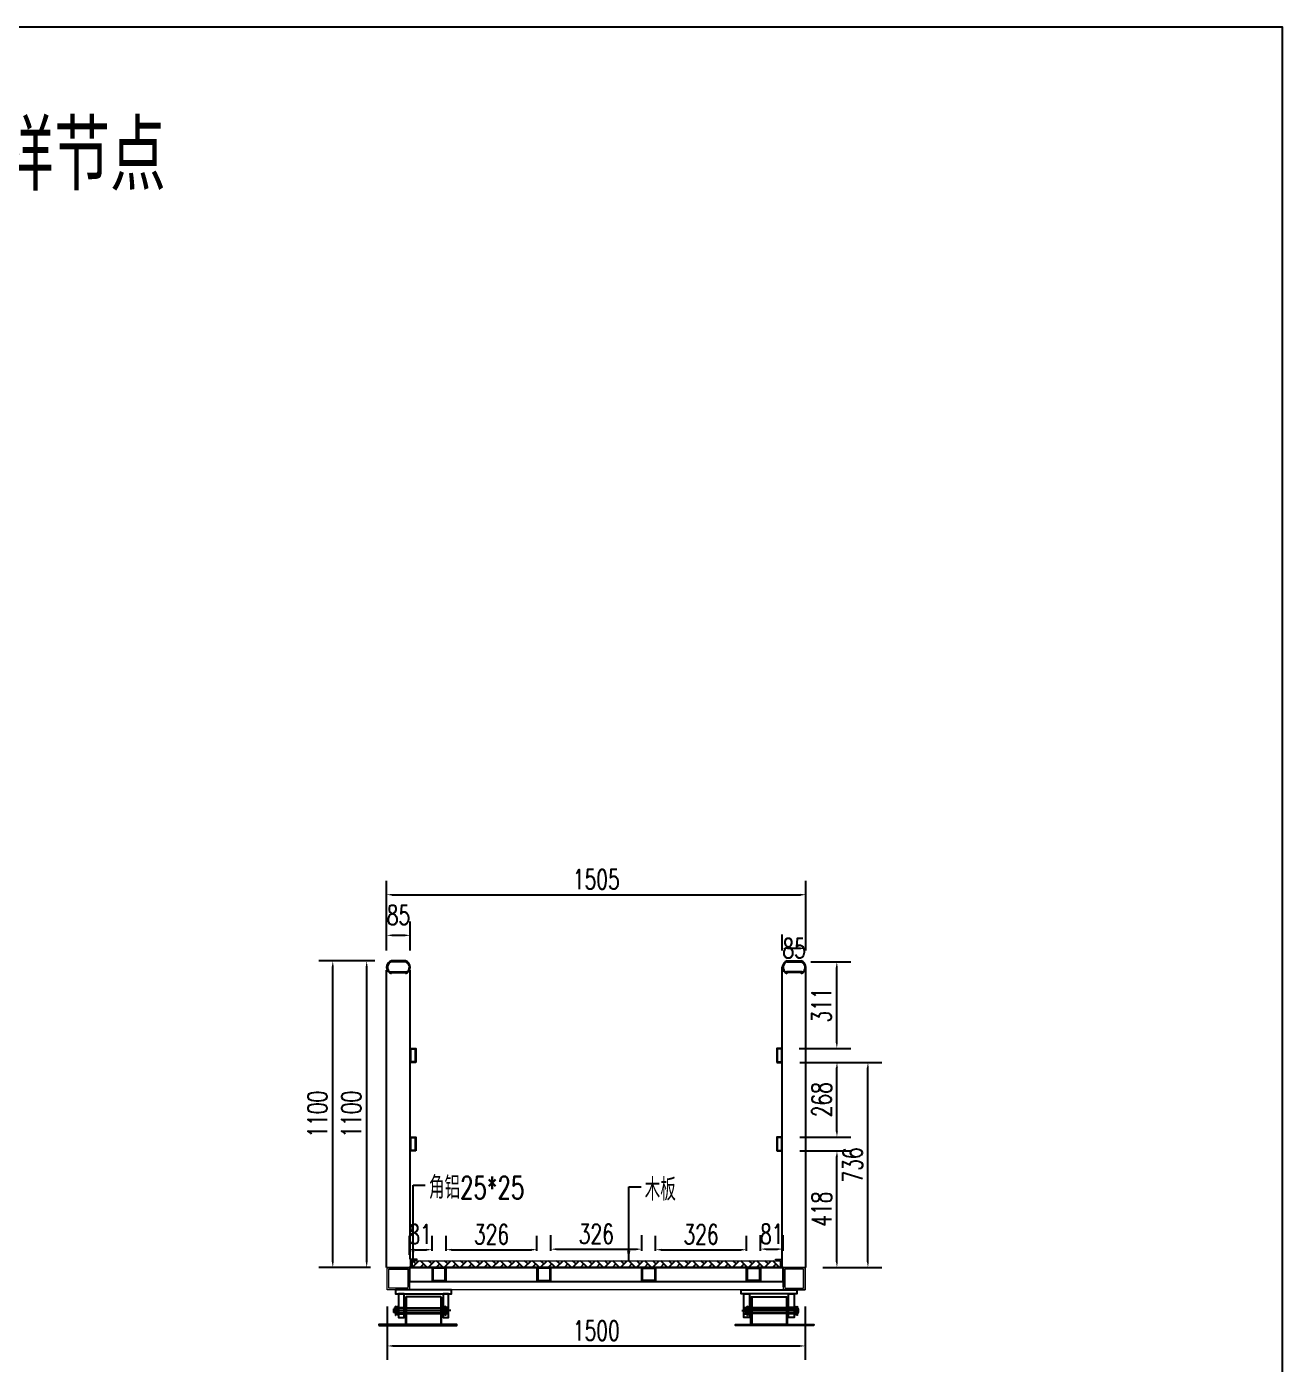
# Model space of a CAD drawing. Header units: millimetres. Extents: x 482615 to 507043, y 486319 to 505296.
# Drawn here: x 502537 to 507043, y 500496 to 505296 of the extents above; entities that cross this region are included whole.
import ezdxf

# ---------------------------------------------------------------- set-up
doc = ezdxf.new("R2010")
doc.units = ezdxf.units.MM
doc.header["$LTSCALE"] = 1000
doc.linetypes.add('CENTER2', pattern=[28.575, 19.05, -3.175, 3.175, -3.175])
doc.linetypes.add('DASHED2', pattern=[0.375, 0.25, -0.125])
doc.layers.add('PUB_TEXT', color=7, linetype='Continuous')
doc.layers.add('W-STEEL_KEEL钢龙骨', color=5, linetype='Continuous')
doc.styles.add('AIRAL', font='arial.ttf')
doc.styles.get("Standard").update_dxf_attribs({"font": 'simplex.shx', "width": 0.8, "bigfont": 'hztxt.shx'})
doc.styles.add('STANDARD_T3', font='simplex.shx', dxfattribs={"width": 0.7, "bigfont": 'hztxt.shx'})
doc.dimstyles.new('03', dxfattribs={"dimscale": 30, "dimtxt": 2.5, "dimasz": 1.2, "dimexe": 1, "dimexo": 1.5, "dimgap": 0.5, "dimtad": 1, "dimdec": 0, "dimzin": 1, "dimdsep": 46, "dimtxsty": 'AIRAL', "dimcen": 1.5, "dimclrd": 256, "dimclre": 256, "dimclrt": 7, "dimadec": 0, "dimazin": 0, "dimtfac": 1, "dimtdec": 0, "dimtix": 1, "dimtmove": 0, "dimatfit": 0, "dimfxl": 0, "dimlwd": -1, "dimlwe": -1, "dimarcsym": 0})
doc.dimstyles.new('W&&20', dxfattribs={"dimtxt": 70, "dimasz": 20, "dimexe": 50, "dimexo": 60, "dimgap": 20, "dimtad": 1, "dimdec": 0, "dimzin": 0, "dimdsep": 46, "dimtxsty": 'STANDARD_T3', "dimcen": 0.09, "dimclrd": 1, "dimclre": 1, "dimclrt": 7, "dimazin": 2, "dimtfac": 1, "dimtdec": 0, "dimtix": 1, "dimtmove": 2, "dimatfit": 3, "dimfxl": 0, "dimtolj": 1, "dimtzin": 0, "dimarcsym": 0})

# ---------------------------------------------------------------- blocks, each defined once
blk = doc.blocks.new('*D50')
at = {"color": 1, "lineweight": -2, "transparency": 16777216}
for p, q in [((503771.1, 501943.1), (503585.6, 501943.1)), ((503635.6, 500863.1), (503635.6, 501923.1)), ((503771.1, 500843.1), (503585.6, 500843.1))]:
    blk.add_line(p, q, dxfattribs=at)
at = {"color": 1, "transparency": 16777216}
for points in [[(503632.2, 501923.1), (503638.9, 501923.1), (503635.6, 501943.1)], [(503632.2, 500863.1), (503638.9, 500863.1), (503635.6, 500843.1)]]:
    blk.add_solid(points, dxfattribs=at)
at = {"layer": 'Defpoints', "color": 0, "transparency": 16777216}
for p in [(503635.6, 501943.1), (503831.1, 501943.1), (503831.1, 500843.1)]:
    blk.add_point(p, dxfattribs=at)
at = {"color": 7, "transparency": 16777216, "insert": (503580.6, 501393.1), "char_height": 70, "attachment_point": 5, "rotation": 90, "style": 'STANDARD_T3'}
blk.add_mtext('\\A1;1100', dxfattribs=at)
blk = doc.blocks.new('*D74')
at = {"color": 1, "lineweight": -2, "transparency": 16777216}
for p, q in [((503786.1, 501943.1), (503707.2, 501943.1)), ((503757.2, 500863.1), (503757.2, 501923.1)), ((503768.6, 500843.1), (503707.2, 500843.1))]:
    blk.add_line(p, q, dxfattribs=at)
at = {"color": 1, "transparency": 16777216}
for points in [[(503753.8, 501923.1), (503760.5, 501923.1), (503757.2, 501943.1)], [(503753.8, 500863.1), (503760.5, 500863.1), (503757.2, 500843.1)]]:
    blk.add_solid(points, dxfattribs=at)
at = {"layer": 'Defpoints', "color": 0, "transparency": 16777216}
for p in [(503757.2, 501943.1), (503846.1, 501943.1), (503828.6, 500843.1)]:
    blk.add_point(p, dxfattribs=at)
at = {"color": 7, "transparency": 16777216, "insert": (503702.2, 501393.1), "char_height": 70, "attachment_point": 5, "rotation": 90, "style": 'STANDARD_T3'}
blk.add_mtext('\\A1;1100', dxfattribs=at)
blk = doc.blocks.new('*D51')
at = {"color": 1, "lineweight": -2, "transparency": 16777216}
for p, q in [((503828.6, 501980.6), (503828.6, 502085.1)), ((503913.6, 501980.6), (503913.6, 502085.1)), ((503848.6, 502035.1), (503893.6, 502035.1))]:
    blk.add_line(p, q, dxfattribs=at)
at = {"color": 1, "transparency": 16777216}
for points in [[(503848.6, 502038.4), (503848.6, 502031.7), (503828.6, 502035.1)], [(503893.6, 502038.4), (503893.6, 502031.7), (503913.6, 502035.1)]]:
    blk.add_solid(points, dxfattribs=at)
at = {"layer": 'Defpoints', "color": 0, "transparency": 16777216}
for p in [(503913.6, 502035.1), (503828.6, 501920.6), (503913.6, 501920.6)]:
    blk.add_point(p, dxfattribs=at)
at = {"color": 7, "transparency": 16777216, "insert": (503871.1, 502107.7), "char_height": 70, "attachment_point": 5, "style": 'STANDARD_T3'}
blk.add_mtext('\\A1;85', dxfattribs=at)
blk = doc.blocks.new('*D75')
at = {"color": 1, "lineweight": -2, "transparency": 16777216}
for p, q in [((503831.1, 500703.1), (503831.1, 500511.2)), ((505331.1, 500703.1), (505331.1, 500511.2)), ((503851.1, 500561.2), (505311.1, 500561.2))]:
    blk.add_line(p, q, dxfattribs=at)
at = {"color": 1, "transparency": 16777216}
for points in [[(503851.1, 500564.5), (503851.1, 500557.9), (503831.1, 500561.2)], [(505311.1, 500564.5), (505311.1, 500557.9), (505331.1, 500561.2)]]:
    blk.add_solid(points, dxfattribs=at)
at = {"layer": 'Defpoints', "color": 0, "transparency": 16777216}
for p in [(503831.1, 500763.1), (505331.1, 500763.1), (505331.1, 500561.2)]:
    blk.add_point(p, dxfattribs=at)
at = {"color": 7, "transparency": 16777216, "insert": (504581.1, 500616.2), "char_height": 70, "attachment_point": 5, "style": 'STANDARD_T3'}
blk.add_mtext('\\A1;1500', dxfattribs=at)
blk = doc.blocks.new('*D52')
at = {"color": 1, "lineweight": -2, "transparency": 16777216}
for p, q in [((505311.1, 501579.1), (505494.6, 501579.1)), ((505444.6, 501331.1), (505444.6, 501559.1)), ((505311.1, 501311.1), (505494.6, 501311.1))]:
    blk.add_line(p, q, dxfattribs=at)
at = {"color": 1, "transparency": 16777216}
for points in [[(505441.2, 501559.1), (505447.9, 501559.1), (505444.6, 501579.1)], [(505441.2, 501331.1), (505447.9, 501331.1), (505444.6, 501311.1)]]:
    blk.add_solid(points, dxfattribs=at)
at = {"layer": 'Defpoints', "color": 0, "transparency": 16777216}
for p in [(505251.1, 501579.1), (505444.6, 501579.1), (505251.1, 501311.1)]:
    blk.add_point(p, dxfattribs=at)
at = {"color": 7, "transparency": 16777216, "insert": (505389.6, 501445.1), "char_height": 70, "attachment_point": 5, "rotation": 90, "style": 'STANDARD_T3'}
blk.add_mtext('\\A1;268', dxfattribs=at)
blk = doc.blocks.new('*D53')
at = {"color": 1, "lineweight": -2, "transparency": 16777216}
for p, q in [((505311.1, 501261.1), (505494.6, 501261.1)), ((505444.6, 500863.1), (505444.6, 501241.1)), ((505393.6, 500843.1), (505494.6, 500843.1))]:
    blk.add_line(p, q, dxfattribs=at)
at = {"color": 1, "transparency": 16777216}
for points in [[(505441.2, 501241.1), (505447.9, 501241.1), (505444.6, 501261.1)], [(505441.2, 500863.1), (505447.9, 500863.1), (505444.6, 500843.1)]]:
    blk.add_solid(points, dxfattribs=at)
at = {"layer": 'Defpoints', "color": 0, "transparency": 16777216}
for p in [(505251.1, 501261.1), (505444.6, 501261.1), (505333.6, 500843.1)]:
    blk.add_point(p, dxfattribs=at)
at = {"color": 7, "transparency": 16777216, "insert": (505389.6, 501052.1), "char_height": 70, "attachment_point": 5, "rotation": 90, "style": 'STANDARD_T3'}
blk.add_mtext('\\A1;418', dxfattribs=at)
blk = doc.blocks.new('*D76')
at = {"color": 1, "lineweight": -2, "transparency": 16777216}
for p, q in [((503828.6, 501980.6), (503828.6, 502230.9)), ((505333.6, 501980.6), (505333.6, 502230.9)), ((503848.6, 502180.9), (505313.6, 502180.9))]:
    blk.add_line(p, q, dxfattribs=at)
at = {"color": 1, "transparency": 16777216}
for points in [[(503848.6, 502184.2), (503848.6, 502177.6), (503828.6, 502180.9)], [(505313.6, 502184.2), (505313.6, 502177.6), (505333.6, 502180.9)]]:
    blk.add_solid(points, dxfattribs=at)
at = {"layer": 'Defpoints', "color": 0, "transparency": 16777216}
for p in [(505333.6, 502180.9), (503828.6, 501920.6), (505333.6, 501920.6)]:
    blk.add_point(p, dxfattribs=at)
at = {"color": 7, "transparency": 16777216, "insert": (504581.1, 502235.9), "char_height": 70, "attachment_point": 5, "style": 'STANDARD_T3'}
blk.add_mtext('\\A1;1505', dxfattribs=at)
blk = doc.blocks.new('*D59')
at = {"color": 1, "lineweight": -2, "transparency": 16777216}
for p, q in [((505311.1, 501579.1), (505605.8, 501579.1)), ((505555.8, 500863.1), (505555.8, 501559.1)), ((505393.6, 500843.1), (505605.8, 500843.1))]:
    blk.add_line(p, q, dxfattribs=at)
at = {"color": 1, "transparency": 16777216}
for points in [[(505552.4, 501559.1), (505559.1, 501559.1), (505555.8, 501579.1)], [(505552.4, 500863.1), (505559.1, 500863.1), (505555.8, 500843.1)]]:
    blk.add_solid(points, dxfattribs=at)
at = {"layer": 'Defpoints', "color": 0, "transparency": 16777216}
for p in [(505251.1, 501579.1), (505555.8, 501579.1), (505333.6, 500843.1)]:
    blk.add_point(p, dxfattribs=at)
at = {"color": 7, "transparency": 16777216, "insert": (505500.8, 501211.1), "char_height": 70, "attachment_point": 5, "rotation": 90, "style": 'STANDARD_T3'}
blk.add_mtext('\\A1;736', dxfattribs=at)
blk = doc.blocks.new('*D77')
at = {"color": 1, "lineweight": -2, "transparency": 16777216}
for p, q in [((505248.6, 501980.6), (505248.6, 502038.3)), ((505333.6, 501980.6), (505333.6, 502038.3)), ((505313.6, 501988.3), (505268.6, 501988.3))]:
    blk.add_line(p, q, dxfattribs=at)
at = {"color": 1, "transparency": 16777216}
for points in [[(505268.6, 501991.6), (505268.6, 501985), (505248.6, 501988.3)], [(505313.6, 501991.6), (505313.6, 501985), (505333.6, 501988.3)]]:
    blk.add_solid(points, dxfattribs=at)
at = {"layer": 'Defpoints', "color": 0, "transparency": 16777216}
for p in [(505248.6, 501988.3), (505248.6, 501920.6), (505333.6, 501920.6)]:
    blk.add_point(p, dxfattribs=at)
at = {"color": 7, "transparency": 16777216, "insert": (505291.1, 501988.3), "char_height": 70, "attachment_point": 5, "style": 'STANDARD_T3'}
blk.add_mtext('\\A1;85', dxfattribs=at)
blk = doc.blocks.new('*D78')
at = {"color": 1, "lineweight": -2, "transparency": 16777216}
for p, q in [((503911.1, 500887.9), (503911.1, 500956.8)), ((503992.1, 500903.1), (503992.1, 500956.8)), ((503931.1, 500906.8), (503972.1, 500906.8))]:
    blk.add_line(p, q, dxfattribs=at)
at = {"color": 1, "transparency": 16777216}
for points in [[(503931.1, 500910.1), (503931.1, 500903.4), (503911.1, 500906.8)], [(503972.1, 500910.1), (503972.1, 500903.4), (503992.1, 500906.8)]]:
    blk.add_solid(points, dxfattribs=at)
at = {"layer": 'Defpoints', "color": 0, "transparency": 16777216}
for p in [(503992.1, 500906.8), (503911.1, 500827.9), (503992.1, 500843.1)]:
    blk.add_point(p, dxfattribs=at)
at = {"color": 7, "transparency": 16777216, "insert": (503948.6, 500962.2), "char_height": 70, "attachment_point": 5, "style": 'STANDARD_T3'}
blk.add_mtext('\\A1;81', dxfattribs=at)
blk = doc.blocks.new('*D61')
at = {"color": 1, "lineweight": -2, "transparency": 16777216}
for p, q in [((504042.1, 500903.1), (504042.1, 500956.8)), ((504368.1, 500903.1), (504368.1, 500956.8)), ((504062.1, 500906.8), (504348.1, 500906.8))]:
    blk.add_line(p, q, dxfattribs=at)
at = {"color": 1, "transparency": 16777216}
for points in [[(504062.1, 500910.1), (504062.1, 500903.4), (504042.1, 500906.8)], [(504348.1, 500910.1), (504348.1, 500903.4), (504368.1, 500906.8)]]:
    blk.add_solid(points, dxfattribs=at)
at = {"layer": 'Defpoints', "color": 0, "transparency": 16777216}
for p in [(504368.1, 500906.8), (504042.1, 500843.1), (504368.1, 500843.1)]:
    blk.add_point(p, dxfattribs=at)
at = {"color": 7, "transparency": 16777216, "insert": (504205.1, 500961.8), "char_height": 70, "attachment_point": 5, "style": 'STANDARD_T3'}
blk.add_mtext('\\A1;326', dxfattribs=at)
blk = doc.blocks.new('*D62')
at = {"color": 1, "lineweight": -2, "transparency": 16777216}
for p, q in [((504418.1, 500903.1), (504418.1, 500958.6)), ((504744.1, 500903.1), (504744.1, 500958.6)), ((504438.1, 500908.6), (504724.1, 500908.6))]:
    blk.add_line(p, q, dxfattribs=at)
at = {"color": 1, "transparency": 16777216}
for points in [[(504438.1, 500911.9), (504438.1, 500905.2), (504418.1, 500908.6)], [(504724.1, 500911.9), (504724.1, 500905.2), (504744.1, 500908.6)]]:
    blk.add_solid(points, dxfattribs=at)
at = {"layer": 'Defpoints', "color": 0, "transparency": 16777216}
for p in [(504744.1, 500908.6), (504418.1, 500843.1), (504744.1, 500843.1)]:
    blk.add_point(p, dxfattribs=at)
at = {"color": 7, "transparency": 16777216, "insert": (504581.1, 500963.6), "char_height": 70, "attachment_point": 5, "style": 'STANDARD_T3'}
blk.add_mtext('\\A1;326', dxfattribs=at)
blk = doc.blocks.new('*D63')
at = {"color": 1, "lineweight": -2, "transparency": 16777216}
for p, q in [((504794.1, 500903.1), (504794.1, 500956.6)), ((505120.1, 500903.1), (505120.1, 500956.6)), ((504814.1, 500906.6), (505100.1, 500906.6))]:
    blk.add_line(p, q, dxfattribs=at)
at = {"color": 1, "transparency": 16777216}
for points in [[(504814.1, 500909.9), (504814.1, 500903.2), (504794.1, 500906.6)], [(505100.1, 500909.9), (505100.1, 500903.2), (505120.1, 500906.6)]]:
    blk.add_solid(points, dxfattribs=at)
at = {"layer": 'Defpoints', "color": 0, "transparency": 16777216}
for p in [(505120.1, 500906.6), (504794.1, 500843.1), (505120.1, 500843.1)]:
    blk.add_point(p, dxfattribs=at)
at = {"color": 7, "transparency": 16777216, "insert": (504957.1, 500961.6), "char_height": 70, "attachment_point": 5, "style": 'STANDARD_T3'}
blk.add_mtext('\\A1;326', dxfattribs=at)
blk = doc.blocks.new('*D79')
at = {"color": 1, "lineweight": -2, "transparency": 16777216}
for p, q in [((505170.1, 500903.1), (505170.1, 500958.9)), ((505251.1, 500903.1), (505251.1, 500958.9)), ((505190.1, 500908.9), (505231.1, 500908.9))]:
    blk.add_line(p, q, dxfattribs=at)
at = {"color": 1, "transparency": 16777216}
for points in [[(505190.1, 500912.2), (505190.1, 500905.5), (505170.1, 500908.9)], [(505231.1, 500912.2), (505231.1, 500905.5), (505251.1, 500908.9)]]:
    blk.add_solid(points, dxfattribs=at)
at = {"layer": 'Defpoints', "color": 0, "transparency": 16777216}
for p in [(505251.1, 500908.9), (505170.1, 500843.1), (505251.1, 500843.1)]:
    blk.add_point(p, dxfattribs=at)
at = {"color": 7, "transparency": 16777216, "insert": (505210.6, 500962.9), "char_height": 70, "attachment_point": 5, "style": 'STANDARD_T3'}
blk.add_mtext('\\A1;81', dxfattribs=at)
blk = doc.blocks.new('220')
at = {"color": 7}
for points in [[(114346.7, -77376.5), (114396.7, -77376.5), (114396.7, -77326.5), (114346.7, -77326.5)], [(114349.7, -77373.5), (114393.7, -77373.5), (114393.7, -77329.5), (114349.7, -77329.5)]]:
    blk.add_lwpolyline(points, close=True, dxfattribs=at)
blk = doc.blocks.new('*D80')
at = {"color": 1, "lineweight": -2, "transparency": 16777216}
for p, q in [((505351.1, 501940.1), (505494.2, 501940.1)), ((505444.2, 501649.1), (505444.2, 501920.1)), ((505308.6, 501629.1), (505494.2, 501629.1))]:
    blk.add_line(p, q, dxfattribs=at)
at = {"color": 1, "transparency": 16777216}
for points in [[(505440.9, 501920.1), (505447.5, 501920.1), (505444.2, 501940.1)], [(505440.9, 501649.1), (505447.5, 501649.1), (505444.2, 501629.1)]]:
    blk.add_solid(points, dxfattribs=at)
at = {"layer": 'Defpoints', "color": 0, "transparency": 16777216}
for p in [(505291.1, 501940.1), (505444.2, 501940.1), (505248.6, 501629.1)]:
    blk.add_point(p, dxfattribs=at)
at = {"color": 7, "transparency": 16777216, "insert": (505389.2, 501784.6), "char_height": 70, "attachment_point": 5, "rotation": 90, "style": 'STANDARD_T3'}
blk.add_mtext('\\A1;311', dxfattribs=at)
blk = doc.blocks.new('*U38')
at = {"color": 8, "linetype": 'Continuous', "lineweight": 15}
for p, q in [((-1.3, 2.4), (-2.7, 1.2)), ((0, 1.9), (0, -1.9)), ((-1.3, -2.4), (-2.7, -1.2))]:
    blk.add_line(p, q, dxfattribs=at)
at = {"color": 7, "linetype": 'Continuous', "lineweight": 15}
for p, q in [((24, 1.9), (0, 1.9)), ((0, 0), (25.6, 0)), ((24, 1.9), (24, 0)), ((25.6, -1.9), (25.6, 0)), ((0, -1.9), (25.6, -1.9))]:
    blk.add_line(p, q, dxfattribs=at)
for centre, radius, start, end in [((-4.1, 0), 3.7, 41.3178, 318.6822), ((-4.1, 0), 1.85, 41.3178, 318.6822), ((0, 3.6), 3.59, 221.3178, 270), ((0, -3.6), 3.59, 90, 138.6822), ((0, 3.6), 1.74, 221.3178, 270), ((0, -3.6), 1.74, 90, 138.6822)]:
    blk.add_arc(centre, radius, start, end, dxfattribs=at)
blk = doc.blocks.new('*U37')
blk.add_lwpolyline([(-15, 0), (-15, 3), (15, 3), (15, 0)], close=True)
blk = doc.blocks.new('asdafasfdfgdf')
for p, q in [((503899.1, 500738.1), (503899.1, 500638.1)), ((504023.1, 500738.1), (504023.1, 500638.1)), ((505139.1, 500738.1), (505139.1, 500638.1)), ((505263.1, 500738.1), (505263.1, 500638.1)), ((503858.1, 500696.1), (503855.1, 500694.3)), ((503858.1, 500680.1), (503855.1, 500681.8)), ((504042.1, 500696.1), (503858.1, 500696.1)), ((503858.1, 500696.1), (503858.1, 500680.1)), ((503858.1, 500680.1), (504042.1, 500680.1)), ((504042.1, 500696.1), (504045.1, 500694.3)), ((504042.1, 500696.1), (504042.1, 500680.1)), ((504042.1, 500680.1), (504045.1, 500681.8)), ((504045.1, 500681.8), (504045.1, 500694.3)), ((505120.1, 500696.1), (505117.1, 500694.3)), ((505117.1, 500681.8), (505117.1, 500694.3)), ((505120.1, 500680.1), (505117.1, 500681.8)), ((505120.1, 500696.1), (505304.1, 500696.1)), ((505120.1, 500696.1), (505120.1, 500680.1)), ((505304.1, 500680.1), (505120.1, 500680.1)), ((505304.1, 500696.1), (505307.1, 500694.3)), ((505304.1, 500696.1), (505304.1, 500680.1)), ((505304.1, 500680.1), (505307.1, 500681.8))]:
    blk.add_line(p, q)
at = {"color": 3, "linetype": 'CENTER2'}
for p, q in [((503863.2, 500688.1), (503899, 500688.1)), ((503890.6, 500688.1), (504031.6, 500688.1)), ((504059, 500688.1), (504023.2, 500688.1)), ((505103.2, 500688.1), (505139, 500688.1)), ((505271.6, 500688.1), (505130.6, 500688.1)), ((505299, 500688.1), (505263.2, 500688.1))]:
    blk.add_line(p, q, dxfattribs=at)
at = {"linetype": 'DASHED2'}
for p, q in [((503871.1, 500699.1), (503891.1, 500699.1)), ((503871.1, 500677.1), (503891.1, 500677.1)), ((503896.1, 500698.2), (504026.1, 500698.2)), ((503896.1, 500678), (504026.1, 500678)), ((504051.1, 500699.1), (504031.1, 500699.1)), ((504051.1, 500677.1), (504031.1, 500677.1)), ((505111.1, 500699.1), (505131.1, 500699.1)), ((505111.1, 500677.1), (505131.1, 500677.1)), ((505266.1, 500698.2), (505136.1, 500698.2)), ((505266.1, 500678), (505136.1, 500678)), ((505291.1, 500699.1), (505271.1, 500699.1)), ((505291.1, 500677.1), (505271.1, 500677.1))]:
    blk.add_line(p, q, dxfattribs=at)
at = {"color": 8, "linetype": 'Continuous', "lineweight": 15}
for p, q in [((504036.7, 500697.4), (504037.9, 500698.8)), ((504037.2, 500696.1), (504040.9, 500696.1)), ((504041.5, 500697.4), (504040.3, 500698.8)), ((505120.7, 500697.4), (505121.9, 500698.8)), ((505124.9, 500696.1), (505121.2, 500696.1)), ((505125.5, 500697.4), (505124.3, 500698.8))]:
    blk.add_line(p, q, dxfattribs=at)
at = {"color": 7, "linetype": 'Continuous', "lineweight": 15}
for p, q in [((504037.2, 500672.1), (504037.2, 500696.1)), ((504037.2, 500672.1), (504039.1, 500672.1)), ((504039.1, 500696.1), (504039.1, 500670.5)), ((504040.9, 500670.5), (504039.1, 500670.5)), ((504040.9, 500696.1), (504040.9, 500670.5)), ((505121.2, 500696.1), (505121.2, 500670.5)), ((505121.2, 500670.5), (505123.1, 500670.5)), ((505123.1, 500696.1), (505123.1, 500670.5)), ((505124.9, 500672.1), (505123.1, 500672.1)), ((505124.9, 500672.1), (505124.9, 500696.1))]:
    blk.add_line(p, q, dxfattribs=at)
for points in [[(504061.1, 500763.1), (503861.1, 500763.1), (503861.1, 500748.1), (504061.1, 500748.1)], [(505101.1, 500763.1), (505301.1, 500763.1), (505301.1, 500748.1), (505101.1, 500748.1)], [(503891.1, 500748.1), (503871.1, 500748.1), (503871.1, 500663.1), (503891.1, 500663.1)], [(503899.1, 500638.1), (504023.1, 500638.1), (504026.1, 500641.1), (504026.1, 500735.1), (504023.1, 500738.1), (503899.1, 500738.1), (503896.1, 500735.1), (503896.1, 500641.1)], [(504051.1, 500748.1), (504031.1, 500748.1), (504031.1, 500663.1), (504051.1, 500663.1)], [(505111.1, 500748.1), (505131.1, 500748.1), (505131.1, 500663.1), (505111.1, 500663.1)], [(505263.1, 500638.1), (505139.1, 500638.1), (505136.1, 500641.1), (505136.1, 500735.1), (505139.1, 500738.1), (505263.1, 500738.1), (505266.1, 500735.1), (505266.1, 500641.1)], [(505271.1, 500748.1), (505291.1, 500748.1), (505291.1, 500663.1), (505271.1, 500663.1)], [(504027.1, 500673.1), (504030.1, 500673.1), (504030.1, 500703.1), (504027.1, 500703.1)], [(504031.1, 500673.1), (504034.1, 500673.1), (504034.1, 500703.1), (504031.1, 500703.1)], [(505131.1, 500673.1), (505128.1, 500673.1), (505128.1, 500703.1), (505131.1, 500703.1)], [(505135.1, 500673.1), (505132.1, 500673.1), (505132.1, 500703.1), (505135.1, 500703.1)]]:
    blk.add_lwpolyline(points, close=True)
for points in [[(503855.1, 500681.8), (503855.1, 500694.3)], [(505307.1, 500681.8), (505307.1, 500694.3)]]:
    blk.add_lwpolyline(points)
for centre in [(503861.1, 500688.1), (504039.1, 500688.1), (505123.1, 500688.1), (505301.1, 500688.1)]:
    blk.add_circle(centre, 2)
for centre, radius, start, end in [((504039.1, 500700.2), 3.7, 311.3178, 228.6822), ((504035.5, 500696.1), 1.74, 0, 48.6822), ((504039.1, 500700.2), 1.85, 311.3178, 228.6822), ((504035.5, 500696.1), 3.59, 0, 48.6822), ((504042.7, 500696.1), 3.59, 131.3178, 180), ((504042.7, 500696.1), 1.74, 131.3178, 180), ((505123.1, 500700.2), 3.7, 311.3178, 228.6822), ((505119.5, 500696.1), 1.74, 0, 48.6822), ((505123.1, 500700.2), 1.85, 311.3178, 228.6822), ((505119.5, 500696.1), 3.59, 0, 48.6822), ((505126.7, 500696.1), 3.59, 131.3178, 180), ((505126.7, 500696.1), 1.74, 131.3178, 180)]:
    blk.add_arc(centre, radius, start, end, dxfattribs=at)
for name, p, rotation in [('*U38', (503861.1, 500696.1), 270), ('*U37', (503870.1, 500688.1), 90), ('*U37', (503896.1, 500688.1), 90)]:
    blk.add_blockref(name, p, dxfattribs=dict(rotation=rotation))
at = {"xscale": -1}
for name, p, rotation in [('*U37', (505266.1, 500688.1), 270), ('*U37', (505292.1, 500688.1), 270), ('*U38', (505301.1, 500696.1), 90)]:
    blk.add_blockref(name, p, dxfattribs=dict(at, rotation=rotation))

msp = doc.modelspace()

# ---------------------------------------------------------------- linework, layer by layer
at = {"color": 4}
for p, q in [((503896.1, 501943.1), (503846.1, 501943.1)), ((505248.6, 500873.1), (505248.6, 501920.6)), ((505266.1, 501943.1), (505316.1, 501943.1)), ((505333.6, 500843.1), (505333.6, 501920.6)), ((503828.6, 500843.1), (503828.6, 501910.1)), ((503843.1, 501902.2), (503843.1, 501904.1)), ((503846.1, 501898.1), (503846.1, 501901.1)), ((503896.1, 501898.1), (503896.1, 501901.1)), ((503899.1, 501902.2), (503899.1, 501904.1)), ((503913.6, 500873.1), (503913.6, 501910.1)), ((505263.1, 501902.2), (505263.1, 501904.1)), ((505266.1, 501898.1), (505266.1, 501901.1)), ((505316.1, 501898.1), (505316.1, 501901.1)), ((505319.1, 501902.2), (505319.1, 501904.1)), ((503828.6, 500843.1), (503832.1, 500843.1)), ((503913.6, 500843.1), (503910.1, 500843.1)), ((505248.6, 500843.1), (505252.1, 500843.1)), ((505333.6, 500843.1), (505330.1, 500843.1))]:
    msp.add_line(p, q, dxfattribs=at)
at = {"color": 42}
for p, q in [((503921.9, 500844.3), (503944.7, 500867.1)), ((503933.1, 500855.5), (503921.9, 500866.7)), ((503973.3, 500844.1), (503950.3, 500867.1)), ((503990.6, 500855.5), (503979, 500867.1)), ((503979.1, 500844.1), (504002.1, 500867.1)), ((504030.7, 500844.1), (504007.7, 500867.1)), ((504048, 500855.5), (504036.5, 500867.1)), ((504036.6, 500844.1), (504059.6, 500867.1)), ((504088.2, 500844.1), (504065.2, 500867.1)), ((504105.5, 500855.5), (504094, 500867.1)), ((504094.1, 500844.1), (504117.1, 500867.1)), ((504145.7, 500844.1), (504122.7, 500867.1)), ((504163, 500855.5), (504151.4, 500867.1)), ((504151.6, 500844.1), (504174.6, 500867.1)), ((504203.2, 500844.1), (504180.2, 500867.1)), ((504220.5, 500855.5), (504208.9, 500867.1)), ((504209, 500844.1), (504232, 500867.1)), ((504260.6, 500844.1), (504237.6, 500867.1)), ((504277.9, 500855.5), (504266.4, 500867.1)), ((504266.5, 500844.1), (504289.5, 500867.1)), ((504318.1, 500844.1), (504295.1, 500867.1)), ((504335.4, 500855.5), (504323.8, 500867.1)), ((504324, 500844.1), (504347, 500867.1)), ((504375.6, 500844.1), (504352.6, 500867.1)), ((504392.9, 500855.5), (504381.3, 500867.1)), ((504381.5, 500844.1), (504404.5, 500867.1)), ((504433.1, 500844.1), (504410.1, 500867.1)), ((504450.4, 500855.5), (504438.8, 500867.1)), ((504438.9, 500844.1), (504461.9, 500867.1)), ((504490.5, 500844.1), (504467.5, 500867.1)), ((504507.8, 500855.5), (504496.3, 500867.1)), ((504496.4, 500844.1), (504519.4, 500867.1)), ((504548, 500844.1), (504525, 500867.1)), ((504565.3, 500855.5), (504553.7, 500867.1)), ((504553.9, 500844.1), (504576.9, 500867.1)), ((504605.5, 500844.1), (504582.5, 500867.1)), ((504622.8, 500855.5), (504611.2, 500867.1)), ((504611.4, 500844.1), (504634.4, 500867.1)), ((504662.9, 500844.1), (504639.9, 500867.1)), ((504680.3, 500855.5), (504668.7, 500867.1)), ((504668.8, 500844.1), (504691.8, 500867.1)), ((504720.4, 500844.1), (504697.4, 500867.1)), ((504737.7, 500855.5), (504726.2, 500867.1)), ((504726.3, 500844.1), (504749.3, 500867.1)), ((504777.9, 500844.1), (504754.9, 500867.1)), ((504795.2, 500855.5), (504783.6, 500867.1)), ((504783.8, 500844.1), (504806.8, 500867.1)), ((504835.4, 500844.1), (504812.4, 500867.1)), ((504852.7, 500855.5), (504841.1, 500867.1)), ((504841.3, 500844.1), (504864.3, 500867.1)), ((504892.8, 500844.1), (504869.8, 500867.1)), ((504910.2, 500855.5), (504898.6, 500867.1)), ((504898.7, 500844.1), (504921.7, 500867.1)), ((504950.3, 500844.1), (504927.3, 500867.1)), ((504967.6, 500855.5), (504956.1, 500867.1)), ((504956.2, 500844.1), (504979.2, 500867.1)), ((505007.8, 500844.1), (504984.8, 500867.1)), ((505025.1, 500855.5), (505013.5, 500867.1)), ((505013.7, 500844.1), (505036.7, 500867.1)), ((505065.3, 500844.1), (505042.3, 500867.1)), ((505082.6, 500855.5), (505071, 500867.1)), ((505071.1, 500844.1), (505094.1, 500867.1)), ((505122.7, 500844.1), (505099.7, 500867.1)), ((505140, 500855.5), (505128.5, 500867.1)), ((505128.6, 500844.1), (505151.6, 500867.1)), ((505180.2, 500844.1), (505157.2, 500867.1)), ((505197.5, 500855.5), (505185.9, 500867.1)), ((505186.1, 500844.1), (505209.1, 500867.1)), ((505237.7, 500844.1), (505214.7, 500867.1)), ((503950.4, 500844.1), (503961.8, 500855.5)), ((504007.9, 500844.1), (504019.3, 500855.5)), ((504065.4, 500844.1), (504076.8, 500855.5)), ((504122.8, 500844.1), (504134.3, 500855.5)), ((504180.3, 500844.1), (504191.7, 500855.5)), ((504237.8, 500844.1), (504249.2, 500855.5)), ((504295.3, 500844.1), (504306.7, 500855.5)), ((504352.7, 500844.1), (504364.2, 500855.5)), ((504410.2, 500844.1), (504421.6, 500855.5)), ((504467.7, 500844.1), (504479.1, 500855.5)), ((504525.1, 500844.1), (504536.6, 500855.5)), ((504582.6, 500844.1), (504594, 500855.5)), ((504640.1, 500844.1), (504651.5, 500855.5)), ((504697.6, 500844.1), (504709, 500855.5)), ((504755, 500844.1), (504766.5, 500855.5)), ((504812.5, 500844.1), (504823.9, 500855.5)), ((504870, 500844.1), (504881.4, 500855.5)), ((504927.5, 500844.1), (504938.9, 500855.5)), ((504984.9, 500844.1), (504996.4, 500855.5)), ((505042.4, 500844.1), (505053.8, 500855.5)), ((505099.9, 500844.1), (505111.3, 500855.5)), ((505157.4, 500844.1), (505168.8, 500855.5)), ((505214.8, 500844.1), (505226.3, 500855.5))]:
    msp.add_line(p, q, dxfattribs=at)
at = {"color": 31, "lineweight": 5}
for p, q in [((503921.9, 500867.1), (505240.9, 500867.1)), ((503921.9, 500844.1), (503921.9, 500867.1)), ((505240.9, 500867.1), (505240.9, 500844.1)), ((505240.9, 500844.1), (503921.9, 500844.1))]:
    msp.add_line(p, q, dxfattribs=at)
at = {"color": 0}
for p, q in [((503831.1, 500843.1), (505251.1, 500843.1)), ((503911.1, 500773.1), (503911.1, 500843.1)), ((505251.1, 500843.1), (505251.1, 500773.1))]:
    msp.add_line(p, q, dxfattribs=at)
at = {"color": 4}
for points in [[(503896.1, 501943.1), (503846.1, 501943.1)], [(503896.1, 501940.1), (503846.1, 501940.1)], [(505266.1, 501943.1), (505316.1, 501943.1)], [(505266.1, 501940.1), (505316.1, 501940.1)], [(503843.1, 501904.1), (503899.1, 501904.1)], [(503846.1, 501901.1), (503896.1, 501901.1)], [(505319.1, 501904.1), (505263.1, 501904.1)], [(505316.1, 501901.1), (505266.1, 501901.1)]]:
    msp.add_lwpolyline(points, dxfattribs=at)
at = {"color": 0}
for points in [[(503933.6, 501579.1), (503913.6, 501579.1), (503913.6, 501629.1), (503933.6, 501629.1)], [(503931.6, 501581.1), (503915.6, 501581.1), (503915.6, 501627.1), (503931.6, 501627.1)], [(505228.6, 501579.1), (505248.6, 501579.1), (505248.6, 501629.1), (505228.6, 501629.1)], [(505230.6, 501581.1), (505246.6, 501581.1), (505246.6, 501627.1), (505230.6, 501627.1)], [(503933.6, 501261.1), (503913.6, 501261.1), (503913.6, 501311.1), (503933.6, 501311.1)], [(503931.6, 501263.1), (503915.6, 501263.1), (503915.6, 501309.1), (503931.6, 501309.1)], [(505228.6, 501261.1), (505248.6, 501261.1), (505248.6, 501311.1), (505228.6, 501311.1)], [(505230.6, 501263.1), (505246.6, 501263.1), (505246.6, 501309.1), (505230.6, 501309.1)], [(503911.1, 500793.1), (505251.1, 500793.1), (505251.1, 500843.1), (503911.1, 500843.1)]]:
    msp.add_lwpolyline(points, close=True, dxfattribs=at)
at = {"color": 1, "lineweight": 5}
for points in [[(503938.6, 500873.1), (503913.6, 500873.1), (503913.6, 500848.1), (503916.6, 500848.1), (503916.6, 500870.1), (503938.6, 500870.1)], [(505223.6, 500873.1), (505248.6, 500873.1), (505248.6, 500848.1), (505245.6, 500848.1), (505245.6, 500870.1), (505223.6, 500870.1)]]:
    msp.add_lwpolyline(points, close=True, dxfattribs=at)
at = {"color": 3, "lineweight": 5}
msp.add_lwpolyline([(503831.1, 500843.1), (505331.1, 500843.1), (505331.1, 500763.1), (503831.1, 500763.1)], dxfattribs=at)
for points in [[(503831.1, 500843.1), (503911.1, 500843.1), (503911.1, 500763.1), (503831.1, 500763.1)], [(503837.1, 500837.1), (503905.1, 500837.1), (503905.1, 500769.1), (503837.1, 500769.1)], [(505331.1, 500843.1), (505251.1, 500843.1), (505251.1, 500763.1), (505331.1, 500763.1)], [(505325.1, 500837.1), (505257.1, 500837.1), (505257.1, 500769.1), (505325.1, 500769.1)]]:
    msp.add_lwpolyline(points, close=True, dxfattribs=at)
for points in [[(503801, 500634.1), (504081, 500634.1), (504081, 500638.1), (503801, 500638.1)], [(505361.2, 500634.1), (505081.2, 500634.1), (505081.2, 500638.1), (505361.2, 500638.1)]]:
    msp.add_lwpolyline(points, close=True)
at = {"color": 4}
for centre, radius, start, end in [((503851.8, 501920.6), 23.2, 104.25, 255.75), ((503852, 501920.6), 20.4, 106.7318, 244.2004), ((503890.4, 501920.6), 23.2, 284.25, 75.75), ((503890.2, 501920.6), 20.4, 295.7996, 73.2682), ((505271.8, 501920.6), 23.2, 104.25, 255.75), ((505272, 501920.6), 20.4, 106.7318, 244.2004), ((505310.4, 501920.6), 23.2, 284.25, 75.75), ((505310.2, 501920.6), 20.4, 295.7996, 73.2682)]:
    msp.add_arc(centre, radius, start, end, dxfattribs=at)
at = {"layer": 'W-STEEL_KEEL钢龙骨'}
msp.add_lwpolyline([(482615, 505296.3), (507042.5, 505296.3), (507042.5, 486319.3), (482615, 486319.3)], close=True, dxfattribs=at)

# ---------------------------------------------------------------- block references
at = {"color": 7}
for p in [(389645.4, 578169.5), (390021.4, 578169.5)]:
    msp.add_blockref('220', p, dxfattribs=at)
at = {"color": 7, "xscale": -1}
for p in [(619140.8, 578169.5), (619516.8, 578169.5)]:
    msp.add_blockref('220', p, dxfattribs=at)
msp.add_blockref('asdafasfdfgdf', (0, 0))

# ---------------------------------------------------------------- texts
at = {"color": 4, "char_height": 80, "width": 669.938, "attachment_point": 1, "style": 'STANDARD_T3'}
for s, insert in [('{\\C256;角铝25*25}', (503980.6, 501169.6)), ('{\\C256;木板}', (504754.7, 501163.2))]:
    msp.add_mtext(s, dxfattribs=dict(at, insert=insert))
at = {"layer": 'PUB_TEXT', "width": 0.8}
msp.add_text('栏杆大样节点', height=250, dxfattribs=at).set_placement((501836.3, 504708))

# ---------------------------------------------------------------- dimensions: what is measured, and where the dimension line sits
at = {"color": 0}
for base, p1, p2, picture, middle in [((505333.6, 502180.9), (503828.6, 501920.6), (505333.6, 501920.6), '*D76', (504581.1, 502235.9)), ((504368.1, 500906.8), (504042.1, 500843.1), (504368.1, 500843.1), '*D61', (504205.1, 500961.8)), ((504744.1, 500908.6), (504418.1, 500843.1), (504744.1, 500843.1), '*D62', (504581.1, 500963.6)), ((505120.1, 500906.6), (504794.1, 500843.1), (505120.1, 500843.1), '*D63', (504957.1, 500961.6)), ((505331.1, 500561.2), (503831.1, 500763.1), (505331.1, 500763.1), '*D75', (504581.1, 500616.2))]:
    dim = msp.add_linear_dim(base=base, p1=p1, p2=p2, dimstyle='W&&20', dxfattribs=at)
    dim.commit()
    dim.dimension.update_dxf_attribs({"geometry": picture, "text_midpoint": middle})
for base, p1, p2, picture, middle in [((503913.6, 502035.1), (503828.6, 501920.6), (503913.6, 501920.6), '*D51', (503871.1, 502107.7)), ((505248.6, 501988.3), (505333.6, 501920.6), (505248.6, 501920.6), '*D77', (505291.1, 501988.3)), ((503992.1, 500906.8), (503911.1, 500827.9), (503992.1, 500843.1), '*D78', (503948.6, 500962.2)), ((505251.1, 500908.9), (505170.1, 500843.1), (505251.1, 500843.1), '*D79', (505210.6, 500962.9))]:
    dim = msp.add_linear_dim(base=base, p1=p1, p2=p2, dimstyle='W&&20', dxfattribs=at)
    dim.commit()
    dim.dimension.update_dxf_attribs({"geometry": picture, "text_midpoint": middle, "dimtype": 128})
for base, p1, p2, picture, middle in [((503635.6, 501943.1), (503831.1, 500843.1), (503831.1, 501943.1), '*D50', (503580.6, 501393.1)), ((503757.2, 501943.1), (503828.6, 500843.1), (503846.1, 501943.1), '*D74', (503702.2, 501393.1)), ((505444.2, 501940.1), (505248.6, 501629.1), (505291.1, 501940.1), '*D80', (505389.2, 501784.6)), ((505444.6, 501579.1), (505251.1, 501311.1), (505251.1, 501579.1), '*D52', (505389.6, 501445.1)), ((505555.8, 501579.1), (505333.6, 500843.1), (505251.1, 501579.1), '*D59', (505500.8, 501211.1)), ((505444.6, 501261.1), (505333.6, 500843.1), (505251.1, 501261.1), '*D53', (505389.6, 501052.1))]:
    dim = msp.add_linear_dim(base=base, p1=p1, p2=p2, angle=90, dimstyle='W&&20', dxfattribs=at)
    dim.commit()
    dim.dimension.update_dxf_attribs({"geometry": picture, "text_midpoint": middle})

# ---------------------------------------------------------------- leaders
at = {"color": 4}
for points in [[(503923.5, 500873.1), (503923.6, 501138.9), (503967.5, 501138.9)], [(504697.3, 500867.1), (504697.8, 501132.4), (504741.7, 501132.4)]]:
    msp.add_leader(points, dimstyle='03', dxfattribs=at)

doc.saveas('drawing.dxf')
